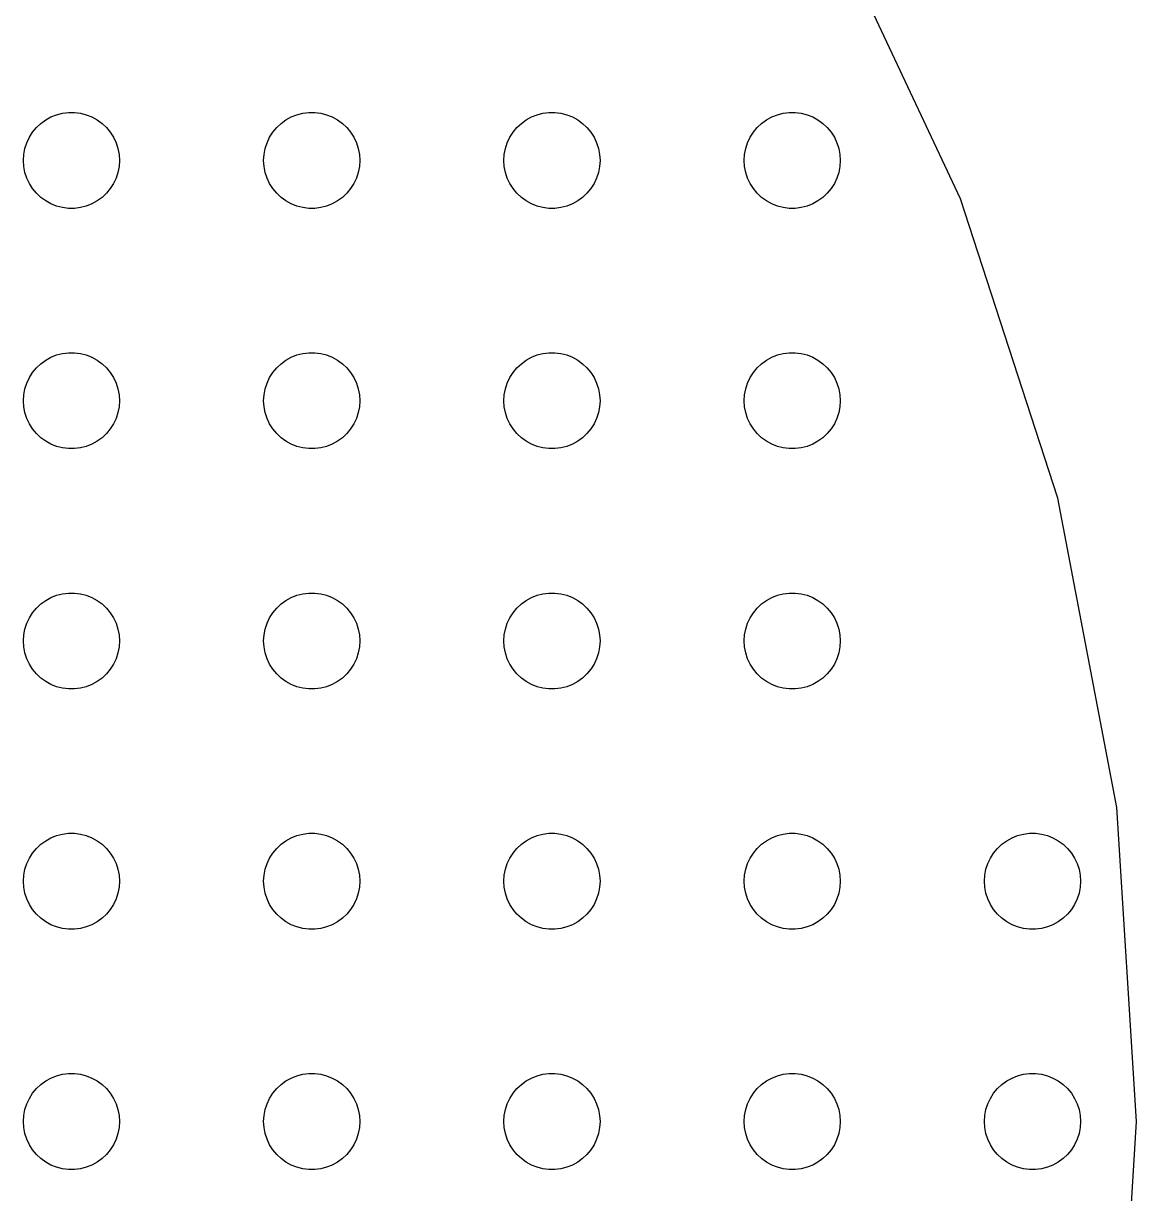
# Model space of a CAD drawing. Header units: metres. Extents: x -156 to 156, y -156 to 156.
# Drawn here: x 87 to 156.5, y -4.5 to 68.6 of the extents above; entities that cross this region are included whole.
import ezdxf

# ---------------------------------------------------------------- set-up
doc = ezdxf.new("R2010")
doc.units = ezdxf.units.M

msp = doc.modelspace()

# ---------------------------------------------------------------- linework, layer by layer
for p, q in [((145.51, 57.6115), (137.142, 75.3944)), ((88.7227, 62.7145), (89.073, 62.8532)), ((89.073, 62.8532), (89.4379, 62.9469)), ((89.4379, 62.9469), (89.8116, 62.9941)), ((89.8116, 62.9941), (90.1884, 62.9941)), ((90.1884, 62.9941), (90.5621, 62.9469)), ((90.5621, 62.9469), (90.927, 62.8532)), ((90.927, 62.8532), (91.2773, 62.7145)), ((103.723, 62.7145), (104.073, 62.8532)), ((104.073, 62.8532), (104.438, 62.9469)), ((104.438, 62.9469), (104.812, 62.9941)), ((104.812, 62.9941), (105.188, 62.9941)), ((105.188, 62.9941), (105.562, 62.9469)), ((105.562, 62.9469), (105.927, 62.8532)), ((105.927, 62.8532), (106.277, 62.7145)), ((118.723, 62.7145), (119.073, 62.8532)), ((119.073, 62.8532), (119.438, 62.9469)), ((119.438, 62.9469), (119.812, 62.9941)), ((119.812, 62.9941), (120.188, 62.9941)), ((120.188, 62.9941), (120.562, 62.9469)), ((120.562, 62.9469), (120.927, 62.8532)), ((120.927, 62.8532), (121.277, 62.7145)), ((133.723, 62.7145), (134.073, 62.8532)), ((134.073, 62.8532), (134.438, 62.9469)), ((134.438, 62.9469), (134.812, 62.9941)), ((134.812, 62.9941), (135.188, 62.9941)), ((135.188, 62.9941), (135.562, 62.9469)), ((135.562, 62.9469), (135.927, 62.8532)), ((135.927, 62.8532), (136.277, 62.7145)), ((87.8131, 62.0536), (88.0877, 62.3115)), ((88.0877, 62.3115), (88.3925, 62.533)), ((88.3925, 62.533), (88.7227, 62.7145)), ((91.2773, 62.7145), (91.6075, 62.533)), ((91.6075, 62.533), (91.9123, 62.3115)), ((91.9123, 62.3115), (92.1869, 62.0536)), ((102.813, 62.0536), (103.088, 62.3115)), ((103.088, 62.3115), (103.393, 62.533)), ((103.393, 62.533), (103.723, 62.7145)), ((106.277, 62.7145), (106.607, 62.533)), ((106.607, 62.533), (106.912, 62.3115)), ((106.912, 62.3115), (107.187, 62.0536)), ((117.813, 62.0536), (118.088, 62.3115)), ((118.088, 62.3115), (118.393, 62.533)), ((118.393, 62.533), (118.723, 62.7145)), ((121.277, 62.7145), (121.607, 62.533)), ((121.607, 62.533), (121.912, 62.3115)), ((121.912, 62.3115), (122.187, 62.0536)), ((132.813, 62.0536), (133.088, 62.3115)), ((133.088, 62.3115), (133.393, 62.533)), ((133.393, 62.533), (133.723, 62.7145)), ((136.277, 62.7145), (136.607, 62.533)), ((136.607, 62.533), (136.912, 62.3115)), ((136.912, 62.3115), (137.187, 62.0536)), ((87.2107, 61.1044), (87.3711, 61.4453)), ((87.3711, 61.4453), (87.573, 61.7634)), ((87.573, 61.7634), (87.8131, 62.0536)), ((92.1869, 62.0536), (92.427, 61.7634)), ((92.427, 61.7634), (92.6289, 61.4453)), ((92.6289, 61.4453), (92.7893, 61.1044)), ((102.211, 61.1044), (102.371, 61.4453)), ((102.371, 61.4453), (102.573, 61.7634)), ((102.573, 61.7634), (102.813, 62.0536)), ((107.187, 62.0536), (107.427, 61.7634)), ((107.427, 61.7634), (107.629, 61.4453)), ((107.629, 61.4453), (107.789, 61.1044)), ((117.211, 61.1044), (117.371, 61.4453)), ((117.371, 61.4453), (117.573, 61.7634)), ((117.573, 61.7634), (117.813, 62.0536)), ((122.187, 62.0536), (122.427, 61.7634)), ((122.427, 61.7634), (122.629, 61.4453)), ((122.629, 61.4453), (122.789, 61.1044)), ((132.211, 61.1044), (132.371, 61.4453)), ((132.371, 61.4453), (132.573, 61.7634)), ((132.573, 61.7634), (132.813, 62.0536)), ((137.187, 62.0536), (137.427, 61.7634)), ((137.427, 61.7634), (137.629, 61.4453)), ((137.629, 61.4453), (137.789, 61.1044)), ((87.0237, 60.376), (87.0943, 60.7461)), ((87.0943, 60.7461), (87.2107, 61.1044)), ((92.7893, 61.1044), (92.9057, 60.7461)), ((92.9057, 60.7461), (92.9763, 60.376)), ((102.024, 60.376), (102.094, 60.7461)), ((102.094, 60.7461), (102.211, 61.1044)), ((107.789, 61.1044), (107.906, 60.7461)), ((107.906, 60.7461), (107.976, 60.376)), ((117.024, 60.376), (117.094, 60.7461)), ((117.094, 60.7461), (117.211, 61.1044)), ((122.789, 61.1044), (122.906, 60.7461)), ((122.906, 60.7461), (122.976, 60.376)), ((132.024, 60.376), (132.094, 60.7461)), ((132.094, 60.7461), (132.211, 61.1044)), ((137.789, 61.1044), (137.906, 60.7461)), ((137.906, 60.7461), (137.976, 60.376)), ((87, 60), (87.0237, 60.376)), ((87.0237, 59.624), (87, 60)), ((92.9763, 60.376), (93, 60)), ((93, 60), (92.9763, 59.624)), ((102, 60), (102.024, 60.376)), ((102.024, 59.624), (102, 60)), ((107.976, 60.376), (108, 60)), ((108, 60), (107.976, 59.624)), ((117, 60), (117.024, 60.376)), ((117.024, 59.624), (117, 60)), ((122.976, 60.376), (123, 60)), ((123, 60), (122.976, 59.624)), ((132, 60), (132.024, 60.376)), ((132.024, 59.624), (132, 60)), ((137.976, 60.376), (138, 60)), ((138, 60), (137.976, 59.624)), ((87.0943, 59.2539), (87.0237, 59.624)), ((87.2107, 58.8956), (87.0943, 59.2539)), ((92.9057, 59.2539), (92.7893, 58.8956)), ((92.9763, 59.624), (92.9057, 59.2539)), ((102.094, 59.2539), (102.024, 59.624)), ((102.211, 58.8956), (102.094, 59.2539)), ((107.906, 59.2539), (107.789, 58.8956)), ((107.976, 59.624), (107.906, 59.2539)), ((117.094, 59.2539), (117.024, 59.624)), ((117.211, 58.8956), (117.094, 59.2539)), ((122.906, 59.2539), (122.789, 58.8956)), ((122.976, 59.624), (122.906, 59.2539)), ((132.094, 59.2539), (132.024, 59.624)), ((132.211, 58.8956), (132.094, 59.2539)), ((137.906, 59.2539), (137.789, 58.8956)), ((137.976, 59.624), (137.906, 59.2539)), ((87.3711, 58.5547), (87.2107, 58.8956)), ((87.573, 58.2366), (87.3711, 58.5547)), ((92.6289, 58.5547), (92.427, 58.2366)), ((92.7893, 58.8956), (92.6289, 58.5547)), ((102.371, 58.5547), (102.211, 58.8956)), ((102.573, 58.2366), (102.371, 58.5547)), ((107.629, 58.5547), (107.427, 58.2366)), ((107.789, 58.8956), (107.629, 58.5547)), ((117.371, 58.5547), (117.211, 58.8956)), ((117.573, 58.2366), (117.371, 58.5547)), ((122.629, 58.5547), (122.427, 58.2366)), ((122.789, 58.8956), (122.629, 58.5547)), ((132.371, 58.5547), (132.211, 58.8956)), ((132.573, 58.2366), (132.371, 58.5547)), ((137.629, 58.5547), (137.427, 58.2366)), ((137.789, 58.8956), (137.629, 58.5547)), ((87.8131, 57.9464), (87.573, 58.2366)), ((88.0877, 57.6885), (87.8131, 57.9464)), ((92.1869, 57.9464), (91.9123, 57.6885)), ((92.427, 58.2366), (92.1869, 57.9464)), ((102.813, 57.9464), (102.573, 58.2366)), ((103.088, 57.6885), (102.813, 57.9464)), ((107.187, 57.9464), (106.912, 57.6885)), ((107.427, 58.2366), (107.187, 57.9464)), ((117.813, 57.9464), (117.573, 58.2366)), ((118.088, 57.6885), (117.813, 57.9464)), ((122.187, 57.9464), (121.912, 57.6885)), ((122.427, 58.2366), (122.187, 57.9464)), ((132.813, 57.9464), (132.573, 58.2366)), ((133.088, 57.6885), (132.813, 57.9464)), ((137.187, 57.9464), (136.912, 57.6885)), ((137.427, 58.2366), (137.187, 57.9464)), ((88.3925, 57.467), (88.0877, 57.6885)), ((88.7227, 57.2855), (88.3925, 57.467)), ((89.073, 57.1468), (88.7227, 57.2855)), ((89.4379, 57.0531), (89.073, 57.1468)), ((89.8116, 57.0059), (89.4379, 57.0531)), ((90.1884, 57.0059), (89.8116, 57.0059)), ((90.5621, 57.0531), (90.1884, 57.0059)), ((90.927, 57.1468), (90.5621, 57.0531)), ((91.2773, 57.2855), (90.927, 57.1468)), ((91.6075, 57.467), (91.2773, 57.2855)), ((91.9123, 57.6885), (91.6075, 57.467)), ((103.393, 57.467), (103.088, 57.6885)), ((103.723, 57.2855), (103.393, 57.467)), ((104.073, 57.1468), (103.723, 57.2855)), ((104.438, 57.0531), (104.073, 57.1468)), ((104.812, 57.0059), (104.438, 57.0531)), ((105.188, 57.0059), (104.812, 57.0059)), ((105.562, 57.0531), (105.188, 57.0059)), ((105.927, 57.1468), (105.562, 57.0531)), ((106.277, 57.2855), (105.927, 57.1468)), ((106.607, 57.467), (106.277, 57.2855)), ((106.912, 57.6885), (106.607, 57.467)), ((118.393, 57.467), (118.088, 57.6885)), ((118.723, 57.2855), (118.393, 57.467)), ((119.073, 57.1468), (118.723, 57.2855)), ((119.438, 57.0531), (119.073, 57.1468)), ((119.812, 57.0059), (119.438, 57.0531)), ((120.188, 57.0059), (119.812, 57.0059)), ((120.562, 57.0531), (120.188, 57.0059)), ((120.927, 57.1468), (120.562, 57.0531)), ((121.277, 57.2855), (120.927, 57.1468)), ((121.607, 57.467), (121.277, 57.2855)), ((121.912, 57.6885), (121.607, 57.467)), ((133.393, 57.467), (133.088, 57.6885)), ((133.723, 57.2855), (133.393, 57.467)), ((134.073, 57.1468), (133.723, 57.2855)), ((134.438, 57.0531), (134.073, 57.1468)), ((134.812, 57.0059), (134.438, 57.0531)), ((135.188, 57.0059), (134.812, 57.0059)), ((135.562, 57.0531), (135.188, 57.0059)), ((135.927, 57.1468), (135.562, 57.0531)), ((136.277, 57.2855), (135.927, 57.1468)), ((136.607, 57.467), (136.277, 57.2855)), ((136.912, 57.6885), (136.607, 57.467)), ((151.583, 38.92), (145.51, 57.6115)), ((88.0877, 47.3115), (88.3925, 47.533)), ((88.3925, 47.533), (88.7227, 47.7145)), ((88.7227, 47.7145), (89.073, 47.8532)), ((89.073, 47.8532), (89.4379, 47.9469)), ((89.4379, 47.9469), (89.8116, 47.9941)), ((89.8116, 47.9941), (90.1884, 47.9941)), ((90.1884, 47.9941), (90.5621, 47.9469)), ((90.5621, 47.9469), (90.927, 47.8532)), ((90.927, 47.8532), (91.2773, 47.7145)), ((91.2773, 47.7145), (91.6075, 47.533)), ((91.6075, 47.533), (91.9123, 47.3115)), ((103.088, 47.3115), (103.393, 47.533)), ((103.393, 47.533), (103.723, 47.7145)), ((103.723, 47.7145), (104.073, 47.8532)), ((104.073, 47.8532), (104.438, 47.9469)), ((104.438, 47.9469), (104.812, 47.9941)), ((104.812, 47.9941), (105.188, 47.9941)), ((105.188, 47.9941), (105.562, 47.9469)), ((105.562, 47.9469), (105.927, 47.8532)), ((105.927, 47.8532), (106.277, 47.7145)), ((106.277, 47.7145), (106.607, 47.533)), ((106.607, 47.533), (106.912, 47.3115)), ((118.088, 47.3115), (118.393, 47.533)), ((118.393, 47.533), (118.723, 47.7145)), ((118.723, 47.7145), (119.073, 47.8532)), ((119.073, 47.8532), (119.438, 47.9469)), ((119.438, 47.9469), (119.812, 47.9941)), ((119.812, 47.9941), (120.188, 47.9941)), ((120.188, 47.9941), (120.562, 47.9469)), ((120.562, 47.9469), (120.927, 47.8532)), ((120.927, 47.8532), (121.277, 47.7145)), ((121.277, 47.7145), (121.607, 47.533)), ((121.607, 47.533), (121.912, 47.3115)), ((133.088, 47.3115), (133.393, 47.533)), ((133.393, 47.533), (133.723, 47.7145)), ((133.723, 47.7145), (134.073, 47.8532)), ((134.073, 47.8532), (134.438, 47.9469)), ((134.438, 47.9469), (134.812, 47.9941)), ((134.812, 47.9941), (135.188, 47.9941)), ((135.188, 47.9941), (135.562, 47.9469)), ((135.562, 47.9469), (135.927, 47.8532)), ((135.927, 47.8532), (136.277, 47.7145)), ((136.277, 47.7145), (136.607, 47.533)), ((136.607, 47.533), (136.912, 47.3115)), ((87.3711, 46.4453), (87.573, 46.7634)), ((87.573, 46.7634), (87.8131, 47.0536)), ((87.8131, 47.0536), (88.0877, 47.3115)), ((91.9123, 47.3115), (92.1869, 47.0536)), ((92.1869, 47.0536), (92.427, 46.7634)), ((92.427, 46.7634), (92.6289, 46.4453)), ((102.371, 46.4453), (102.573, 46.7634)), ((102.573, 46.7634), (102.813, 47.0536)), ((102.813, 47.0536), (103.088, 47.3115)), ((106.912, 47.3115), (107.187, 47.0536)), ((107.187, 47.0536), (107.427, 46.7634)), ((107.427, 46.7634), (107.629, 46.4453)), ((117.371, 46.4453), (117.573, 46.7634)), ((117.573, 46.7634), (117.813, 47.0536)), ((117.813, 47.0536), (118.088, 47.3115)), ((121.912, 47.3115), (122.187, 47.0536)), ((122.187, 47.0536), (122.427, 46.7634)), ((122.427, 46.7634), (122.629, 46.4453)), ((132.371, 46.4453), (132.573, 46.7634)), ((132.573, 46.7634), (132.813, 47.0536)), ((132.813, 47.0536), (133.088, 47.3115)), ((136.912, 47.3115), (137.187, 47.0536)), ((137.187, 47.0536), (137.427, 46.7634)), ((137.427, 46.7634), (137.629, 46.4453)), ((87.0943, 45.7461), (87.2107, 46.1044)), ((87.2107, 46.1044), (87.3711, 46.4453)), ((92.6289, 46.4453), (92.7893, 46.1044)), ((92.7893, 46.1044), (92.9057, 45.7461)), ((102.094, 45.7461), (102.211, 46.1044)), ((102.211, 46.1044), (102.371, 46.4453)), ((107.629, 46.4453), (107.789, 46.1044)), ((107.789, 46.1044), (107.906, 45.7461)), ((117.094, 45.7461), (117.211, 46.1044)), ((117.211, 46.1044), (117.371, 46.4453)), ((122.629, 46.4453), (122.789, 46.1044)), ((122.789, 46.1044), (122.906, 45.7461)), ((132.094, 45.7461), (132.211, 46.1044)), ((132.211, 46.1044), (132.371, 46.4453)), ((137.629, 46.4453), (137.789, 46.1044)), ((137.789, 46.1044), (137.906, 45.7461)), ((87, 45), (87.0237, 45.376)), ((87.0237, 45.376), (87.0943, 45.7461)), ((92.9057, 45.7461), (92.9763, 45.376)), ((92.9763, 45.376), (93, 45)), ((102, 45), (102.024, 45.376)), ((102.024, 45.376), (102.094, 45.7461)), ((107.906, 45.7461), (107.976, 45.376)), ((107.976, 45.376), (108, 45)), ((117, 45), (117.024, 45.376)), ((117.024, 45.376), (117.094, 45.7461)), ((122.906, 45.7461), (122.976, 45.376)), ((122.976, 45.376), (123, 45)), ((132, 45), (132.024, 45.376)), ((132.024, 45.376), (132.094, 45.7461)), ((137.906, 45.7461), (137.976, 45.376)), ((137.976, 45.376), (138, 45)), ((87.0237, 44.624), (87, 45)), ((87.0943, 44.2539), (87.0237, 44.624)), ((92.9763, 44.624), (92.9057, 44.2539)), ((93, 45), (92.9763, 44.624)), ((102.024, 44.624), (102, 45)), ((102.094, 44.2539), (102.024, 44.624)), ((107.976, 44.624), (107.906, 44.2539)), ((108, 45), (107.976, 44.624)), ((117.024, 44.624), (117, 45)), ((117.094, 44.2539), (117.024, 44.624)), ((122.976, 44.624), (122.906, 44.2539)), ((123, 45), (122.976, 44.624)), ((132.024, 44.624), (132, 45)), ((132.094, 44.2539), (132.024, 44.624)), ((137.976, 44.624), (137.906, 44.2539)), ((138, 45), (137.976, 44.624)), ((87.2107, 43.8956), (87.0943, 44.2539)), ((87.3711, 43.5547), (87.2107, 43.8956)), ((92.7893, 43.8956), (92.6289, 43.5547)), ((92.9057, 44.2539), (92.7893, 43.8956)), ((102.211, 43.8956), (102.094, 44.2539)), ((102.371, 43.5547), (102.211, 43.8956)), ((107.789, 43.8956), (107.629, 43.5547)), ((107.906, 44.2539), (107.789, 43.8956)), ((117.211, 43.8956), (117.094, 44.2539)), ((117.371, 43.5547), (117.211, 43.8956)), ((122.789, 43.8956), (122.629, 43.5547)), ((122.906, 44.2539), (122.789, 43.8956)), ((132.211, 43.8956), (132.094, 44.2539)), ((132.371, 43.5547), (132.211, 43.8956)), ((137.789, 43.8956), (137.629, 43.5547)), ((137.906, 44.2539), (137.789, 43.8956)), ((87.573, 43.2366), (87.3711, 43.5547)), ((87.8131, 42.9464), (87.573, 43.2366)), ((92.427, 43.2366), (92.1869, 42.9464)), ((92.6289, 43.5547), (92.427, 43.2366)), ((102.573, 43.2366), (102.371, 43.5547)), ((102.813, 42.9464), (102.573, 43.2366)), ((107.427, 43.2366), (107.187, 42.9464)), ((107.629, 43.5547), (107.427, 43.2366)), ((117.573, 43.2366), (117.371, 43.5547)), ((117.813, 42.9464), (117.573, 43.2366)), ((122.427, 43.2366), (122.187, 42.9464)), ((122.629, 43.5547), (122.427, 43.2366)), ((132.573, 43.2366), (132.371, 43.5547)), ((132.813, 42.9464), (132.573, 43.2366)), ((137.427, 43.2366), (137.187, 42.9464)), ((137.629, 43.5547), (137.427, 43.2366)), ((88.0877, 42.6885), (87.8131, 42.9464)), ((88.3925, 42.467), (88.0877, 42.6885)), ((88.7227, 42.2855), (88.3925, 42.467)), ((91.6075, 42.467), (91.2773, 42.2855)), ((91.9123, 42.6885), (91.6075, 42.467)), ((92.1869, 42.9464), (91.9123, 42.6885)), ((103.088, 42.6885), (102.813, 42.9464)), ((103.393, 42.467), (103.088, 42.6885)), ((103.723, 42.2855), (103.393, 42.467)), ((106.607, 42.467), (106.277, 42.2855)), ((106.912, 42.6885), (106.607, 42.467)), ((107.187, 42.9464), (106.912, 42.6885)), ((118.088, 42.6885), (117.813, 42.9464)), ((118.393, 42.467), (118.088, 42.6885)), ((118.723, 42.2855), (118.393, 42.467)), ((121.607, 42.467), (121.277, 42.2855)), ((121.912, 42.6885), (121.607, 42.467)), ((122.187, 42.9464), (121.912, 42.6885)), ((133.088, 42.6885), (132.813, 42.9464)), ((133.393, 42.467), (133.088, 42.6885)), ((133.723, 42.2855), (133.393, 42.467)), ((136.607, 42.467), (136.277, 42.2855)), ((136.912, 42.6885), (136.607, 42.467)), ((137.187, 42.9464), (136.912, 42.6885)), ((89.073, 42.1468), (88.7227, 42.2855)), ((89.4379, 42.0531), (89.073, 42.1468)), ((89.8116, 42.0059), (89.4379, 42.0531)), ((90.1884, 42.0059), (89.8116, 42.0059)), ((90.5621, 42.0531), (90.1884, 42.0059)), ((90.927, 42.1468), (90.5621, 42.0531)), ((91.2773, 42.2855), (90.927, 42.1468)), ((104.073, 42.1468), (103.723, 42.2855)), ((104.438, 42.0531), (104.073, 42.1468)), ((104.812, 42.0059), (104.438, 42.0531)), ((105.188, 42.0059), (104.812, 42.0059)), ((105.562, 42.0531), (105.188, 42.0059)), ((105.927, 42.1468), (105.562, 42.0531)), ((106.277, 42.2855), (105.927, 42.1468)), ((119.073, 42.1468), (118.723, 42.2855)), ((119.438, 42.0531), (119.073, 42.1468)), ((119.812, 42.0059), (119.438, 42.0531)), ((120.188, 42.0059), (119.812, 42.0059)), ((120.562, 42.0531), (120.188, 42.0059)), ((120.927, 42.1468), (120.562, 42.0531)), ((121.277, 42.2855), (120.927, 42.1468)), ((134.073, 42.1468), (133.723, 42.2855)), ((134.438, 42.0531), (134.073, 42.1468)), ((134.812, 42.0059), (134.438, 42.0531)), ((135.188, 42.0059), (134.812, 42.0059)), ((135.562, 42.0531), (135.188, 42.0059)), ((135.927, 42.1468), (135.562, 42.0531)), ((136.277, 42.2855), (135.927, 42.1468)), ((155.266, 19.6146), (151.583, 38.92)), ((89.073, 32.8532), (89.4379, 32.9469)), ((89.4379, 32.9469), (89.8116, 32.9941)), ((89.8116, 32.9941), (90.1884, 32.9941)), ((90.1884, 32.9941), (90.5621, 32.9469)), ((90.5621, 32.9469), (90.927, 32.8532)), ((104.073, 32.8532), (104.438, 32.9469)), ((104.438, 32.9469), (104.812, 32.9941)), ((104.812, 32.9941), (105.188, 32.9941)), ((105.188, 32.9941), (105.562, 32.9469)), ((105.562, 32.9469), (105.927, 32.8532)), ((119.073, 32.8532), (119.438, 32.9469)), ((119.438, 32.9469), (119.812, 32.9941)), ((119.812, 32.9941), (120.188, 32.9941)), ((120.188, 32.9941), (120.562, 32.9469)), ((120.562, 32.9469), (120.927, 32.8532)), ((134.073, 32.8532), (134.438, 32.9469)), ((134.438, 32.9469), (134.812, 32.9941)), ((134.812, 32.9941), (135.188, 32.9941)), ((135.188, 32.9941), (135.562, 32.9469)), ((135.562, 32.9469), (135.927, 32.8532)), ((87.8131, 32.0536), (88.0877, 32.3115)), ((88.0877, 32.3115), (88.3925, 32.533)), ((88.3925, 32.533), (88.7227, 32.7145)), ((88.7227, 32.7145), (89.073, 32.8532)), ((90.927, 32.8532), (91.2773, 32.7145)), ((91.2773, 32.7145), (91.6075, 32.533)), ((91.6075, 32.533), (91.9123, 32.3115)), ((91.9123, 32.3115), (92.1869, 32.0536)), ((102.813, 32.0536), (103.088, 32.3115)), ((103.088, 32.3115), (103.393, 32.533)), ((103.393, 32.533), (103.723, 32.7145)), ((103.723, 32.7145), (104.073, 32.8532)), ((105.927, 32.8532), (106.277, 32.7145)), ((106.277, 32.7145), (106.607, 32.533)), ((106.607, 32.533), (106.912, 32.3115)), ((106.912, 32.3115), (107.187, 32.0536)), ((117.813, 32.0536), (118.088, 32.3115)), ((118.088, 32.3115), (118.393, 32.533)), ((118.393, 32.533), (118.723, 32.7145)), ((118.723, 32.7145), (119.073, 32.8532)), ((120.927, 32.8532), (121.277, 32.7145)), ((121.277, 32.7145), (121.607, 32.533)), ((121.607, 32.533), (121.912, 32.3115)), ((121.912, 32.3115), (122.187, 32.0536)), ((132.813, 32.0536), (133.088, 32.3115)), ((133.088, 32.3115), (133.393, 32.533)), ((133.393, 32.533), (133.723, 32.7145)), ((133.723, 32.7145), (134.073, 32.8532)), ((135.927, 32.8532), (136.277, 32.7145)), ((136.277, 32.7145), (136.607, 32.533)), ((136.607, 32.533), (136.912, 32.3115)), ((136.912, 32.3115), (137.187, 32.0536)), ((87.2107, 31.1044), (87.3711, 31.4453)), ((87.3711, 31.4453), (87.573, 31.7634)), ((87.573, 31.7634), (87.8131, 32.0536)), ((92.1869, 32.0536), (92.427, 31.7634)), ((92.427, 31.7634), (92.6289, 31.4453)), ((92.6289, 31.4453), (92.7893, 31.1044)), ((102.211, 31.1044), (102.371, 31.4453)), ((102.371, 31.4453), (102.573, 31.7634)), ((102.573, 31.7634), (102.813, 32.0536)), ((107.187, 32.0536), (107.427, 31.7634)), ((107.427, 31.7634), (107.629, 31.4453)), ((107.629, 31.4453), (107.789, 31.1044)), ((117.211, 31.1044), (117.371, 31.4453)), ((117.371, 31.4453), (117.573, 31.7634)), ((117.573, 31.7634), (117.813, 32.0536)), ((122.187, 32.0536), (122.427, 31.7634)), ((122.427, 31.7634), (122.629, 31.4453)), ((122.629, 31.4453), (122.789, 31.1044)), ((132.211, 31.1044), (132.371, 31.4453)), ((132.371, 31.4453), (132.573, 31.7634)), ((132.573, 31.7634), (132.813, 32.0536)), ((137.187, 32.0536), (137.427, 31.7634)), ((137.427, 31.7634), (137.629, 31.4453)), ((137.629, 31.4453), (137.789, 31.1044)), ((87.0237, 30.376), (87.0943, 30.7461)), ((87.0943, 30.7461), (87.2107, 31.1044)), ((92.7893, 31.1044), (92.9057, 30.7461)), ((92.9057, 30.7461), (92.9763, 30.376)), ((102.024, 30.376), (102.094, 30.7461)), ((102.094, 30.7461), (102.211, 31.1044)), ((107.789, 31.1044), (107.906, 30.7461)), ((107.906, 30.7461), (107.976, 30.376)), ((117.024, 30.376), (117.094, 30.7461)), ((117.094, 30.7461), (117.211, 31.1044)), ((122.789, 31.1044), (122.906, 30.7461)), ((122.906, 30.7461), (122.976, 30.376)), ((132.024, 30.376), (132.094, 30.7461)), ((132.094, 30.7461), (132.211, 31.1044)), ((137.789, 31.1044), (137.906, 30.7461)), ((137.906, 30.7461), (137.976, 30.376)), ((87, 30), (87.0237, 30.376)), ((87.0237, 29.624), (87, 30)), ((92.9763, 30.376), (93, 30)), ((93, 30), (92.9763, 29.624)), ((102, 30), (102.024, 30.376)), ((102.024, 29.624), (102, 30)), ((107.976, 30.376), (108, 30)), ((108, 30), (107.976, 29.624)), ((117, 30), (117.024, 30.376)), ((117.024, 29.624), (117, 30)), ((122.976, 30.376), (123, 30)), ((123, 30), (122.976, 29.624)), ((132, 30), (132.024, 30.376)), ((132.024, 29.624), (132, 30)), ((137.976, 30.376), (138, 30)), ((138, 30), (137.976, 29.624)), ((87.0943, 29.2539), (87.0237, 29.624)), ((87.2107, 28.8956), (87.0943, 29.2539)), ((92.9057, 29.2539), (92.7893, 28.8956)), ((92.9763, 29.624), (92.9057, 29.2539)), ((102.094, 29.2539), (102.024, 29.624)), ((102.211, 28.8956), (102.094, 29.2539)), ((107.906, 29.2539), (107.789, 28.8956)), ((107.976, 29.624), (107.906, 29.2539)), ((117.094, 29.2539), (117.024, 29.624)), ((117.211, 28.8956), (117.094, 29.2539)), ((122.906, 29.2539), (122.789, 28.8956)), ((122.976, 29.624), (122.906, 29.2539)), ((132.094, 29.2539), (132.024, 29.624)), ((132.211, 28.8956), (132.094, 29.2539)), ((137.906, 29.2539), (137.789, 28.8956)), ((137.976, 29.624), (137.906, 29.2539)), ((87.3711, 28.5547), (87.2107, 28.8956)), ((87.573, 28.2366), (87.3711, 28.5547)), ((92.6289, 28.5547), (92.427, 28.2366)), ((92.7893, 28.8956), (92.6289, 28.5547)), ((102.371, 28.5547), (102.211, 28.8956)), ((102.573, 28.2366), (102.371, 28.5547)), ((107.629, 28.5547), (107.427, 28.2366)), ((107.789, 28.8956), (107.629, 28.5547)), ((117.371, 28.5547), (117.211, 28.8956)), ((117.573, 28.2366), (117.371, 28.5547)), ((122.629, 28.5547), (122.427, 28.2366)), ((122.789, 28.8956), (122.629, 28.5547)), ((132.371, 28.5547), (132.211, 28.8956)), ((132.573, 28.2366), (132.371, 28.5547)), ((137.629, 28.5547), (137.427, 28.2366)), ((137.789, 28.8956), (137.629, 28.5547)), ((87.8131, 27.9464), (87.573, 28.2366)), ((88.0877, 27.6884), (87.8131, 27.9464)), ((92.1869, 27.9464), (91.9123, 27.6884)), ((92.427, 28.2366), (92.1869, 27.9464)), ((102.813, 27.9464), (102.573, 28.2366)), ((103.088, 27.6884), (102.813, 27.9464)), ((107.187, 27.9464), (106.912, 27.6884)), ((107.427, 28.2366), (107.187, 27.9464)), ((117.813, 27.9464), (117.573, 28.2366)), ((118.088, 27.6884), (117.813, 27.9464)), ((122.187, 27.9464), (121.912, 27.6884)), ((122.427, 28.2366), (122.187, 27.9464)), ((132.813, 27.9464), (132.573, 28.2366)), ((133.088, 27.6884), (132.813, 27.9464)), ((137.187, 27.9464), (136.912, 27.6884)), ((137.427, 28.2366), (137.187, 27.9464)), ((88.3925, 27.467), (88.0877, 27.6884)), ((88.7227, 27.2855), (88.3925, 27.467)), ((89.073, 27.1468), (88.7227, 27.2855)), ((89.4379, 27.0531), (89.073, 27.1468)), ((89.8116, 27.0059), (89.4379, 27.0531)), ((90.5621, 27.0531), (90.1884, 27.0059)), ((90.927, 27.1468), (90.5621, 27.0531)), ((91.2773, 27.2855), (90.927, 27.1468)), ((91.6075, 27.467), (91.2773, 27.2855)), ((91.9123, 27.6884), (91.6075, 27.467)), ((103.393, 27.467), (103.088, 27.6884)), ((103.723, 27.2855), (103.393, 27.467)), ((104.073, 27.1468), (103.723, 27.2855)), ((104.438, 27.0531), (104.073, 27.1468)), ((104.812, 27.0059), (104.438, 27.0531)), ((105.562, 27.0531), (105.188, 27.0059)), ((105.927, 27.1468), (105.562, 27.0531)), ((106.277, 27.2855), (105.927, 27.1468)), ((106.607, 27.467), (106.277, 27.2855)), ((106.912, 27.6884), (106.607, 27.467)), ((118.393, 27.467), (118.088, 27.6884)), ((118.723, 27.2855), (118.393, 27.467)), ((119.073, 27.1468), (118.723, 27.2855)), ((119.438, 27.0531), (119.073, 27.1468)), ((119.812, 27.0059), (119.438, 27.0531)), ((120.562, 27.0531), (120.188, 27.0059)), ((120.927, 27.1468), (120.562, 27.0531)), ((121.277, 27.2855), (120.927, 27.1468)), ((121.607, 27.467), (121.277, 27.2855)), ((121.912, 27.6884), (121.607, 27.467)), ((133.393, 27.467), (133.088, 27.6884)), ((133.723, 27.2855), (133.393, 27.467)), ((134.073, 27.1468), (133.723, 27.2855)), ((134.438, 27.0531), (134.073, 27.1468)), ((134.812, 27.0059), (134.438, 27.0531)), ((135.562, 27.0531), (135.188, 27.0059)), ((135.927, 27.1468), (135.562, 27.0531)), ((136.277, 27.2855), (135.927, 27.1468)), ((136.607, 27.467), (136.277, 27.2855)), ((136.912, 27.6884), (136.607, 27.467)), ((90.1884, 27.0059), (89.8116, 27.0059)), ((105.188, 27.0059), (104.812, 27.0059)), ((120.188, 27.0059), (119.812, 27.0059)), ((135.188, 27.0059), (134.812, 27.0059)), ((156.5, 0), (155.266, 19.6146)), ((88.0877, 17.3115), (88.3925, 17.533)), ((88.3925, 17.533), (88.7227, 17.7145)), ((88.7227, 17.7145), (89.073, 17.8532)), ((89.073, 17.8532), (89.4379, 17.9469)), ((89.4379, 17.9469), (89.8116, 17.9941)), ((89.8116, 17.9941), (90.1884, 17.9941)), ((90.1884, 17.9941), (90.5621, 17.9469)), ((90.5621, 17.9469), (90.927, 17.8532)), ((90.927, 17.8532), (91.2773, 17.7145)), ((91.2773, 17.7145), (91.6075, 17.533)), ((91.6075, 17.533), (91.9123, 17.3115)), ((103.088, 17.3115), (103.393, 17.533)), ((103.393, 17.533), (103.723, 17.7145)), ((103.723, 17.7145), (104.073, 17.8532)), ((104.073, 17.8532), (104.438, 17.9469)), ((104.438, 17.9469), (104.812, 17.9941)), ((104.812, 17.9941), (105.188, 17.9941)), ((105.188, 17.9941), (105.562, 17.9469)), ((105.562, 17.9469), (105.927, 17.8532)), ((105.927, 17.8532), (106.277, 17.7145)), ((106.277, 17.7145), (106.607, 17.533)), ((106.607, 17.533), (106.912, 17.3115)), ((118.088, 17.3115), (118.393, 17.533)), ((118.393, 17.533), (118.723, 17.7145)), ((118.723, 17.7145), (119.073, 17.8532)), ((119.073, 17.8532), (119.438, 17.9469)), ((119.438, 17.9469), (119.812, 17.9941)), ((119.812, 17.9941), (120.188, 17.9941)), ((120.188, 17.9941), (120.562, 17.9469)), ((120.562, 17.9469), (120.927, 17.8532)), ((120.927, 17.8532), (121.277, 17.7145)), ((121.277, 17.7145), (121.607, 17.533)), ((121.607, 17.533), (121.912, 17.3115)), ((133.088, 17.3115), (133.393, 17.533)), ((133.393, 17.533), (133.723, 17.7145)), ((133.723, 17.7145), (134.073, 17.8532)), ((134.073, 17.8532), (134.438, 17.9469)), ((134.438, 17.9469), (134.812, 17.9941)), ((134.812, 17.9941), (135.188, 17.9941)), ((135.188, 17.9941), (135.562, 17.9469)), ((135.562, 17.9469), (135.927, 17.8532)), ((135.927, 17.8532), (136.277, 17.7145)), ((136.277, 17.7145), (136.607, 17.533)), ((136.607, 17.533), (136.912, 17.3115)), ((148.088, 17.3115), (148.393, 17.533)), ((148.393, 17.533), (148.723, 17.7145)), ((148.723, 17.7145), (149.073, 17.8532)), ((149.073, 17.8532), (149.438, 17.9469)), ((149.438, 17.9469), (149.812, 17.9941)), ((149.812, 17.9941), (150.188, 17.9941)), ((150.188, 17.9941), (150.562, 17.9469)), ((150.562, 17.9469), (150.927, 17.8532)), ((150.927, 17.8532), (151.277, 17.7145)), ((151.277, 17.7145), (151.607, 17.533)), ((151.607, 17.533), (151.912, 17.3115)), ((87.573, 16.7634), (87.8131, 17.0536)), ((87.8131, 17.0536), (88.0877, 17.3115)), ((91.9123, 17.3115), (92.1869, 17.0536)), ((92.1869, 17.0536), (92.427, 16.7634)), ((102.573, 16.7634), (102.813, 17.0536)), ((102.813, 17.0536), (103.088, 17.3115)), ((106.912, 17.3115), (107.187, 17.0536)), ((107.187, 17.0536), (107.427, 16.7634)), ((117.573, 16.7634), (117.813, 17.0536)), ((117.813, 17.0536), (118.088, 17.3115)), ((121.912, 17.3115), (122.187, 17.0536)), ((122.187, 17.0536), (122.427, 16.7634)), ((132.573, 16.7634), (132.813, 17.0536)), ((132.813, 17.0536), (133.088, 17.3115)), ((136.912, 17.3115), (137.187, 17.0536)), ((137.187, 17.0536), (137.427, 16.7634)), ((147.573, 16.7634), (147.813, 17.0536)), ((147.813, 17.0536), (148.088, 17.3115)), ((151.912, 17.3115), (152.187, 17.0536)), ((152.187, 17.0536), (152.427, 16.7634)), ((87.0943, 15.7461), (87.2107, 16.1044)), ((87.2107, 16.1044), (87.3711, 16.4453)), ((87.3711, 16.4453), (87.573, 16.7634)), ((92.427, 16.7634), (92.6289, 16.4453)), ((92.6289, 16.4453), (92.7893, 16.1044)), ((92.7893, 16.1044), (92.9057, 15.7461)), ((102.094, 15.7461), (102.211, 16.1044)), ((102.211, 16.1044), (102.371, 16.4453)), ((102.371, 16.4453), (102.573, 16.7634)), ((107.427, 16.7634), (107.629, 16.4453)), ((107.629, 16.4453), (107.789, 16.1044)), ((107.789, 16.1044), (107.906, 15.7461)), ((117.094, 15.7461), (117.211, 16.1044)), ((117.211, 16.1044), (117.371, 16.4453)), ((117.371, 16.4453), (117.573, 16.7634)), ((122.427, 16.7634), (122.629, 16.4453)), ((122.629, 16.4453), (122.789, 16.1044)), ((122.789, 16.1044), (122.906, 15.7461)), ((132.094, 15.7461), (132.211, 16.1044)), ((132.211, 16.1044), (132.371, 16.4453)), ((132.371, 16.4453), (132.573, 16.7634)), ((137.427, 16.7634), (137.629, 16.4453)), ((137.629, 16.4453), (137.789, 16.1044)), ((137.789, 16.1044), (137.906, 15.7461)), ((147.094, 15.7461), (147.211, 16.1044)), ((147.211, 16.1044), (147.371, 16.4453)), ((147.371, 16.4453), (147.573, 16.7634)), ((152.427, 16.7634), (152.629, 16.4453)), ((152.629, 16.4453), (152.789, 16.1044)), ((152.789, 16.1044), (152.906, 15.7461)), ((87, 15), (87.0237, 15.376)), ((87.0237, 15.376), (87.0943, 15.7461)), ((92.9057, 15.7461), (92.9763, 15.376)), ((92.9763, 15.376), (93, 15)), ((102, 15), (102.024, 15.376)), ((102.024, 15.376), (102.094, 15.7461)), ((107.906, 15.7461), (107.976, 15.376)), ((107.976, 15.376), (108, 15)), ((117, 15), (117.024, 15.376)), ((117.024, 15.376), (117.094, 15.7461)), ((122.906, 15.7461), (122.976, 15.376)), ((122.976, 15.376), (123, 15)), ((132, 15), (132.024, 15.376)), ((132.024, 15.376), (132.094, 15.7461)), ((137.906, 15.7461), (137.976, 15.376)), ((137.976, 15.376), (138, 15)), ((147, 15), (147.024, 15.376)), ((147.024, 15.376), (147.094, 15.7461)), ((152.906, 15.7461), (152.976, 15.376)), ((152.976, 15.376), (153, 15)), ((87.0237, 14.624), (87, 15)), ((87.0943, 14.2539), (87.0237, 14.624)), ((92.9763, 14.624), (92.9057, 14.2539)), ((93, 15), (92.9763, 14.624)), ((102.024, 14.624), (102, 15)), ((102.094, 14.2539), (102.024, 14.624)), ((107.976, 14.624), (107.906, 14.2539)), ((108, 15), (107.976, 14.624)), ((117.024, 14.624), (117, 15)), ((117.094, 14.2539), (117.024, 14.624)), ((122.976, 14.624), (122.906, 14.2539)), ((123, 15), (122.976, 14.624)), ((132.024, 14.624), (132, 15)), ((132.094, 14.2539), (132.024, 14.624)), ((137.976, 14.624), (137.906, 14.2539)), ((138, 15), (137.976, 14.624)), ((147.024, 14.624), (147, 15)), ((147.094, 14.2539), (147.024, 14.624)), ((152.976, 14.624), (152.906, 14.2539)), ((153, 15), (152.976, 14.624)), ((87.2107, 13.8956), (87.0943, 14.2539)), ((87.3711, 13.5547), (87.2107, 13.8956)), ((92.7893, 13.8956), (92.6289, 13.5547)), ((92.9057, 14.2539), (92.7893, 13.8956)), ((102.211, 13.8956), (102.094, 14.2539)), ((102.371, 13.5547), (102.211, 13.8956)), ((107.789, 13.8956), (107.629, 13.5547)), ((107.906, 14.2539), (107.789, 13.8956)), ((117.211, 13.8956), (117.094, 14.2539)), ((117.371, 13.5547), (117.211, 13.8956)), ((122.789, 13.8956), (122.629, 13.5547)), ((122.906, 14.2539), (122.789, 13.8956)), ((132.211, 13.8956), (132.094, 14.2539)), ((132.371, 13.5547), (132.211, 13.8956)), ((137.789, 13.8956), (137.629, 13.5547)), ((137.906, 14.2539), (137.789, 13.8956)), ((147.211, 13.8956), (147.094, 14.2539)), ((147.371, 13.5547), (147.211, 13.8956)), ((152.789, 13.8956), (152.629, 13.5547)), ((152.906, 14.2539), (152.789, 13.8956)), ((87.573, 13.2366), (87.3711, 13.5547)), ((87.8131, 12.9464), (87.573, 13.2366)), ((92.427, 13.2366), (92.1869, 12.9464)), ((92.6289, 13.5547), (92.427, 13.2366)), ((102.573, 13.2366), (102.371, 13.5547)), ((102.813, 12.9464), (102.573, 13.2366)), ((107.427, 13.2366), (107.187, 12.9464)), ((107.629, 13.5547), (107.427, 13.2366)), ((117.573, 13.2366), (117.371, 13.5547)), ((117.813, 12.9464), (117.573, 13.2366)), ((122.427, 13.2366), (122.187, 12.9464)), ((122.629, 13.5547), (122.427, 13.2366)), ((132.573, 13.2366), (132.371, 13.5547)), ((132.813, 12.9464), (132.573, 13.2366)), ((137.427, 13.2366), (137.187, 12.9464)), ((137.629, 13.5547), (137.427, 13.2366)), ((147.573, 13.2366), (147.371, 13.5547)), ((147.813, 12.9464), (147.573, 13.2366)), ((152.427, 13.2366), (152.187, 12.9464)), ((152.629, 13.5547), (152.427, 13.2366)), ((88.0877, 12.6884), (87.8131, 12.9464)), ((88.3925, 12.467), (88.0877, 12.6884)), ((88.7227, 12.2855), (88.3925, 12.467)), ((91.6075, 12.467), (91.2773, 12.2855)), ((91.9123, 12.6884), (91.6075, 12.467)), ((92.1869, 12.9464), (91.9123, 12.6884)), ((103.088, 12.6884), (102.813, 12.9464)), ((103.393, 12.467), (103.088, 12.6884)), ((103.723, 12.2855), (103.393, 12.467)), ((106.607, 12.467), (106.277, 12.2855)), ((106.912, 12.6884), (106.607, 12.467)), ((107.187, 12.9464), (106.912, 12.6884)), ((118.088, 12.6884), (117.813, 12.9464)), ((118.393, 12.467), (118.088, 12.6884)), ((118.723, 12.2855), (118.393, 12.467)), ((121.607, 12.467), (121.277, 12.2855)), ((121.912, 12.6884), (121.607, 12.467)), ((122.187, 12.9464), (121.912, 12.6884)), ((133.088, 12.6884), (132.813, 12.9464)), ((133.393, 12.467), (133.088, 12.6884)), ((133.723, 12.2855), (133.393, 12.467)), ((136.607, 12.467), (136.277, 12.2855)), ((136.912, 12.6884), (136.607, 12.467)), ((137.187, 12.9464), (136.912, 12.6884)), ((148.088, 12.6884), (147.813, 12.9464)), ((148.393, 12.467), (148.088, 12.6884)), ((148.723, 12.2855), (148.393, 12.467)), ((151.607, 12.467), (151.277, 12.2855)), ((151.912, 12.6884), (151.607, 12.467)), ((152.187, 12.9464), (151.912, 12.6884)), ((89.073, 12.1468), (88.7227, 12.2855)), ((89.4379, 12.0531), (89.073, 12.1468)), ((89.8116, 12.0059), (89.4379, 12.0531)), ((90.1884, 12.0059), (89.8116, 12.0059)), ((90.5621, 12.0531), (90.1884, 12.0059)), ((90.927, 12.1468), (90.5621, 12.0531)), ((91.2773, 12.2855), (90.927, 12.1468)), ((104.073, 12.1468), (103.723, 12.2855)), ((104.438, 12.0531), (104.073, 12.1468)), ((104.812, 12.0059), (104.438, 12.0531)), ((105.188, 12.0059), (104.812, 12.0059)), ((105.562, 12.0531), (105.188, 12.0059)), ((105.927, 12.1468), (105.562, 12.0531)), ((106.277, 12.2855), (105.927, 12.1468)), ((119.073, 12.1468), (118.723, 12.2855)), ((119.438, 12.0531), (119.073, 12.1468)), ((119.812, 12.0059), (119.438, 12.0531)), ((120.188, 12.0059), (119.812, 12.0059)), ((120.562, 12.0531), (120.188, 12.0059)), ((120.927, 12.1468), (120.562, 12.0531)), ((121.277, 12.2855), (120.927, 12.1468)), ((134.073, 12.1468), (133.723, 12.2855)), ((134.438, 12.0531), (134.073, 12.1468)), ((134.812, 12.0059), (134.438, 12.0531)), ((135.188, 12.0059), (134.812, 12.0059)), ((135.562, 12.0531), (135.188, 12.0059)), ((135.927, 12.1468), (135.562, 12.0531)), ((136.277, 12.2855), (135.927, 12.1468)), ((149.073, 12.1468), (148.723, 12.2855)), ((149.438, 12.0531), (149.073, 12.1468)), ((149.812, 12.0059), (149.438, 12.0531)), ((150.188, 12.0059), (149.812, 12.0059)), ((150.562, 12.0531), (150.188, 12.0059)), ((150.927, 12.1468), (150.562, 12.0531)), ((151.277, 12.2855), (150.927, 12.1468)), ((89.073, 2.85316), (89.4379, 2.94685)), ((89.4379, 2.94685), (89.8116, 2.99408)), ((89.8116, 2.99408), (90.1884, 2.99408)), ((90.1884, 2.99408), (90.5621, 2.94685)), ((90.5621, 2.94685), (90.927, 2.85316)), ((104.073, 2.85316), (104.438, 2.94685)), ((104.438, 2.94685), (104.812, 2.99408)), ((104.812, 2.99408), (105.188, 2.99408)), ((105.188, 2.99408), (105.562, 2.94685)), ((105.562, 2.94685), (105.927, 2.85316)), ((119.073, 2.85316), (119.438, 2.94685)), ((119.438, 2.94685), (119.812, 2.99408)), ((119.812, 2.99408), (120.188, 2.99408)), ((120.188, 2.99408), (120.562, 2.94685)), ((120.562, 2.94685), (120.927, 2.85316)), ((134.073, 2.85316), (134.438, 2.94685)), ((134.438, 2.94685), (134.812, 2.99408)), ((134.812, 2.99408), (135.188, 2.99408)), ((135.188, 2.99408), (135.562, 2.94685)), ((135.562, 2.94685), (135.927, 2.85316)), ((149.073, 2.85316), (149.438, 2.94685)), ((149.438, 2.94685), (149.812, 2.99408)), ((149.812, 2.99408), (150.188, 2.99408)), ((150.188, 2.99408), (150.562, 2.94685)), ((150.562, 2.94685), (150.927, 2.85316)), ((87.8131, 2.05363), (88.0877, 2.31154)), ((88.0877, 2.31154), (88.3925, 2.53297)), ((88.3925, 2.53297), (88.7227, 2.71448)), ((88.7227, 2.71448), (89.073, 2.85316)), ((90.927, 2.85316), (91.2773, 2.71448)), ((91.2773, 2.71448), (91.6075, 2.53297)), ((91.6075, 2.53297), (91.9123, 2.31154)), ((91.9123, 2.31154), (92.1869, 2.05363)), ((102.813, 2.05363), (103.088, 2.31154)), ((103.088, 2.31154), (103.393, 2.53297)), ((103.393, 2.53297), (103.723, 2.71448)), ((103.723, 2.71448), (104.073, 2.85316)), ((105.927, 2.85316), (106.277, 2.71448)), ((106.277, 2.71448), (106.607, 2.53297)), ((106.607, 2.53297), (106.912, 2.31154)), ((106.912, 2.31154), (107.187, 2.05363)), ((117.813, 2.05363), (118.088, 2.31154)), ((118.088, 2.31154), (118.393, 2.53297)), ((118.393, 2.53297), (118.723, 2.71448)), ((118.723, 2.71448), (119.073, 2.85316)), ((120.927, 2.85316), (121.277, 2.71448)), ((121.277, 2.71448), (121.607, 2.53297)), ((121.607, 2.53297), (121.912, 2.31154)), ((121.912, 2.31154), (122.187, 2.05363)), ((132.813, 2.05363), (133.088, 2.31154)), ((133.088, 2.31154), (133.393, 2.53297)), ((133.393, 2.53297), (133.723, 2.71448)), ((133.723, 2.71448), (134.073, 2.85316)), ((135.927, 2.85316), (136.277, 2.71448)), ((136.277, 2.71448), (136.607, 2.53297)), ((136.607, 2.53297), (136.912, 2.31154)), ((136.912, 2.31154), (137.187, 2.05363)), ((147.813, 2.05363), (148.088, 2.31154)), ((148.088, 2.31154), (148.393, 2.53297)), ((148.393, 2.53297), (148.723, 2.71448)), ((148.723, 2.71448), (149.073, 2.85316)), ((150.927, 2.85316), (151.277, 2.71448)), ((151.277, 2.71448), (151.607, 2.53297)), ((151.607, 2.53297), (151.912, 2.31154)), ((151.912, 2.31154), (152.187, 2.05363)), ((87.3711, 1.44525), (87.573, 1.76335)), ((87.573, 1.76335), (87.8131, 2.05363)), ((92.1869, 2.05363), (92.427, 1.76335)), ((92.427, 1.76335), (92.6289, 1.44525)), ((102.371, 1.44525), (102.573, 1.76335)), ((102.573, 1.76335), (102.813, 2.05363)), ((107.187, 2.05363), (107.427, 1.76335)), ((107.427, 1.76335), (107.629, 1.44525)), ((117.371, 1.44525), (117.573, 1.76335)), ((117.573, 1.76335), (117.813, 2.05363)), ((122.187, 2.05363), (122.427, 1.76335)), ((122.427, 1.76335), (122.629, 1.44525)), ((132.371, 1.44525), (132.573, 1.76335)), ((132.573, 1.76335), (132.813, 2.05363)), ((137.187, 2.05363), (137.427, 1.76335)), ((137.427, 1.76335), (137.629, 1.44525)), ((147.371, 1.44525), (147.573, 1.76335)), ((147.573, 1.76335), (147.813, 2.05363)), ((152.187, 2.05363), (152.427, 1.76335)), ((152.427, 1.76335), (152.629, 1.44525)), ((87.0237, 0.37599), (87.0943, 0.74606)), ((87.0943, 0.74606), (87.2107, 1.10437)), ((87.2107, 1.10437), (87.3711, 1.44525)), ((92.6289, 1.44525), (92.7893, 1.10437)), ((92.7893, 1.10437), (92.9057, 0.74606)), ((92.9057, 0.74606), (92.9763, 0.37599)), ((102.024, 0.37599), (102.094, 0.74606)), ((102.094, 0.74606), (102.211, 1.10437)), ((102.211, 1.10437), (102.371, 1.44525)), ((107.629, 1.44525), (107.789, 1.10437)), ((107.789, 1.10437), (107.906, 0.74606)), ((107.906, 0.74606), (107.976, 0.37599)), ((117.024, 0.37599), (117.094, 0.74606)), ((117.094, 0.74606), (117.211, 1.10437)), ((117.211, 1.10437), (117.371, 1.44525)), ((122.629, 1.44525), (122.789, 1.10437)), ((122.789, 1.10437), (122.906, 0.74606)), ((122.906, 0.74606), (122.976, 0.37599)), ((132.024, 0.37599), (132.094, 0.74606)), ((132.094, 0.74606), (132.211, 1.10437)), ((132.211, 1.10437), (132.371, 1.44525)), ((137.629, 1.44525), (137.789, 1.10437)), ((137.789, 1.10437), (137.906, 0.74606)), ((137.906, 0.74606), (137.976, 0.37599)), ((147.024, 0.37599), (147.094, 0.74606)), ((147.094, 0.74606), (147.211, 1.10437)), ((147.211, 1.10437), (147.371, 1.44525)), ((152.629, 1.44525), (152.789, 1.10437)), ((152.789, 1.10437), (152.906, 0.74606)), ((152.906, 0.74606), (152.976, 0.37599)), ((87, 0), (87.0237, 0.37599)), ((87.0237, -0.37599), (87, 0)), ((92.9763, 0.37599), (93, 0)), ((93, 0), (92.9763, -0.37599)), ((102, 0), (102.024, 0.37599)), ((102.024, -0.37599), (102, 0)), ((107.976, 0.37599), (108, 0)), ((108, 0), (107.976, -0.37599)), ((117, 0), (117.024, 0.37599)), ((117.024, -0.37599), (117, 0)), ((122.976, 0.37599), (123, 0)), ((123, 0), (122.976, -0.37599)), ((132, 0), (132.024, 0.37599)), ((132.024, -0.37599), (132, 0)), ((137.976, 0.37599), (138, 0)), ((138, 0), (137.976, -0.37599)), ((147, 0), (147.024, 0.37599)), ((147.024, -0.37599), (147, 0)), ((152.976, 0.37599), (153, 0)), ((153, 0), (152.976, -0.37599)), ((155.266, -19.6146), (156.5, 0)), ((87.0943, -0.74606), (87.0237, -0.37599)), ((92.9763, -0.37599), (92.9057, -0.74606)), ((102.094, -0.74606), (102.024, -0.37599)), ((107.976, -0.37599), (107.906, -0.74606)), ((117.094, -0.74606), (117.024, -0.37599)), ((122.976, -0.37599), (122.906, -0.74606)), ((132.094, -0.74606), (132.024, -0.37599)), ((137.976, -0.37599), (137.906, -0.74606)), ((147.094, -0.74606), (147.024, -0.37599)), ((152.976, -0.37599), (152.906, -0.74606)), ((87.2107, -1.10437), (87.0943, -0.74606)), ((87.3711, -1.44525), (87.2107, -1.10437)), ((87.573, -1.76335), (87.3711, -1.44525)), ((92.6289, -1.44525), (92.427, -1.76335)), ((92.7893, -1.10437), (92.6289, -1.44525)), ((92.9057, -0.74606), (92.7893, -1.10437)), ((102.211, -1.10437), (102.094, -0.74606)), ((102.371, -1.44525), (102.211, -1.10437)), ((102.573, -1.76335), (102.371, -1.44525)), ((107.629, -1.44525), (107.427, -1.76335)), ((107.789, -1.10437), (107.629, -1.44525)), ((107.906, -0.74606), (107.789, -1.10437)), ((117.211, -1.10437), (117.094, -0.74606)), ((117.371, -1.44525), (117.211, -1.10437)), ((117.573, -1.76335), (117.371, -1.44525)), ((122.629, -1.44525), (122.427, -1.76335)), ((122.789, -1.10437), (122.629, -1.44525)), ((122.906, -0.74606), (122.789, -1.10437)), ((132.211, -1.10437), (132.094, -0.74606)), ((132.371, -1.44525), (132.211, -1.10437)), ((132.573, -1.76335), (132.371, -1.44525)), ((137.629, -1.44525), (137.427, -1.76335)), ((137.789, -1.10437), (137.629, -1.44525)), ((137.906, -0.74606), (137.789, -1.10437)), ((147.211, -1.10437), (147.094, -0.74606)), ((147.371, -1.44525), (147.211, -1.10437)), ((147.573, -1.76335), (147.371, -1.44525)), ((152.629, -1.44525), (152.427, -1.76335)), ((152.789, -1.10437), (152.629, -1.44525)), ((152.906, -0.74606), (152.789, -1.10437)), ((87.8131, -2.05363), (87.573, -1.76335)), ((88.0877, -2.31154), (87.8131, -2.05363)), ((92.1869, -2.05363), (91.9123, -2.31154)), ((92.427, -1.76335), (92.1869, -2.05363)), ((102.813, -2.05363), (102.573, -1.76335)), ((103.088, -2.31154), (102.813, -2.05363)), ((107.187, -2.05363), (106.912, -2.31154)), ((107.427, -1.76335), (107.187, -2.05363)), ((117.813, -2.05363), (117.573, -1.76335)), ((118.088, -2.31154), (117.813, -2.05363)), ((122.187, -2.05363), (121.912, -2.31154)), ((122.427, -1.76335), (122.187, -2.05363)), ((132.813, -2.05363), (132.573, -1.76335)), ((133.088, -2.31154), (132.813, -2.05363)), ((137.187, -2.05363), (136.912, -2.31154)), ((137.427, -1.76335), (137.187, -2.05363)), ((147.813, -2.05363), (147.573, -1.76335)), ((148.088, -2.31154), (147.813, -2.05363)), ((152.187, -2.05363), (151.912, -2.31154)), ((152.427, -1.76335), (152.187, -2.05363)), ((88.3925, -2.53297), (88.0877, -2.31154)), ((88.7227, -2.71448), (88.3925, -2.53297)), ((89.073, -2.85316), (88.7227, -2.71448)), ((89.4379, -2.94685), (89.073, -2.85316)), ((90.927, -2.85316), (90.5621, -2.94685)), ((91.2773, -2.71448), (90.927, -2.85316)), ((91.6075, -2.53297), (91.2773, -2.71448)), ((91.9123, -2.31154), (91.6075, -2.53297)), ((103.393, -2.53297), (103.088, -2.31154)), ((103.723, -2.71448), (103.393, -2.53297)), ((104.073, -2.85316), (103.723, -2.71448)), ((104.438, -2.94685), (104.073, -2.85316)), ((105.927, -2.85316), (105.562, -2.94685)), ((106.277, -2.71448), (105.927, -2.85316)), ((106.607, -2.53297), (106.277, -2.71448)), ((106.912, -2.31154), (106.607, -2.53297)), ((118.393, -2.53297), (118.088, -2.31154)), ((118.723, -2.71448), (118.393, -2.53297)), ((119.073, -2.85316), (118.723, -2.71448)), ((119.438, -2.94685), (119.073, -2.85316)), ((120.927, -2.85316), (120.562, -2.94685)), ((121.277, -2.71448), (120.927, -2.85316)), ((121.607, -2.53297), (121.277, -2.71448)), ((121.912, -2.31154), (121.607, -2.53297)), ((133.393, -2.53297), (133.088, -2.31154)), ((133.723, -2.71448), (133.393, -2.53297)), ((134.073, -2.85316), (133.723, -2.71448)), ((134.438, -2.94685), (134.073, -2.85316)), ((135.927, -2.85316), (135.562, -2.94685)), ((136.277, -2.71448), (135.927, -2.85316)), ((136.607, -2.53297), (136.277, -2.71448)), ((136.912, -2.31154), (136.607, -2.53297)), ((148.393, -2.53297), (148.088, -2.31154)), ((148.723, -2.71448), (148.393, -2.53297)), ((149.073, -2.85316), (148.723, -2.71448)), ((149.438, -2.94685), (149.073, -2.85316)), ((150.927, -2.85316), (150.562, -2.94685)), ((151.277, -2.71448), (150.927, -2.85316)), ((151.607, -2.53297), (151.277, -2.71448)), ((151.912, -2.31154), (151.607, -2.53297)), ((89.8116, -2.99408), (89.4379, -2.94685)), ((90.1884, -2.99408), (89.8116, -2.99408)), ((90.5621, -2.94685), (90.1884, -2.99408)), ((104.812, -2.99408), (104.438, -2.94685)), ((105.188, -2.99408), (104.812, -2.99408)), ((105.562, -2.94685), (105.188, -2.99408)), ((119.812, -2.99408), (119.438, -2.94685)), ((120.188, -2.99408), (119.812, -2.99408)), ((120.562, -2.94685), (120.188, -2.99408)), ((134.812, -2.99408), (134.438, -2.94685)), ((135.188, -2.99408), (134.812, -2.99408)), ((135.562, -2.94685), (135.188, -2.99408)), ((149.812, -2.99408), (149.438, -2.94685)), ((150.188, -2.99408), (149.812, -2.99408)), ((150.562, -2.94685), (150.188, -2.99408))]:
    msp.add_line(p, q)

doc.saveas('drawing.dxf')
